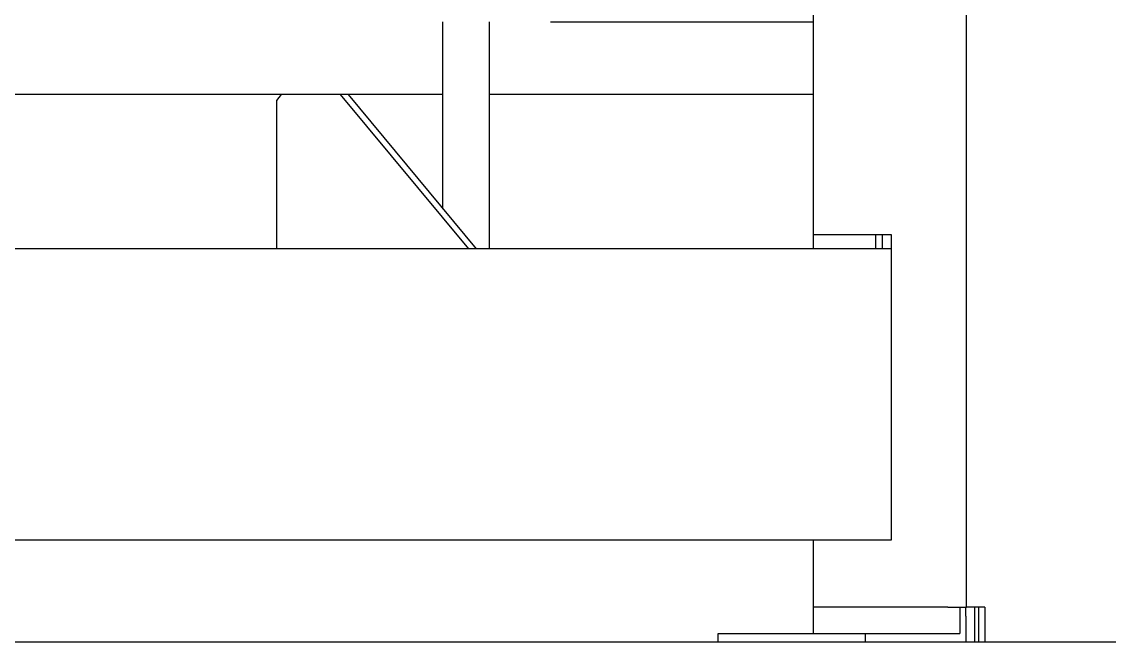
# Model space of a CAD drawing. Header units: millimetres. Extents: x 0 to 100323, y 0 to 59400.
# Drawn here: x 20743.9 to 21117.4, y 51100.5 to 51313.5 of the extents above; entities that cross this region are included whole.
import ezdxf

# ---------------------------------------------------------------- set-up
doc = ezdxf.new("R2010")
doc.units = ezdxf.units.MM
doc.header["$LTSCALE"] = 100
doc.layers.add('Visible', color=7, linetype='Continuous', lineweight=25)

msp = doc.modelspace()

# ---------------------------------------------------------------- linework, layer by layer
at = {"layer": 'Visible'}
for p, q in [((21068.43, 51112.53), (21068.43, 52323.53)), ((21015.67, 51551.08), (21015.67, 51235.53)), ((21015.81, 51240.53), (21015.81, 51549.53)), ((20888.52, 51249.34), (20888.52, 51313.53)), ((20904.52, 51235.53), (20904.52, 51313.53)), ((20925.47, 51313.53), (20926.64, 51313.53)), ((20926.64, 51313.53), (21015.67, 51313.53)), ((20888.52, 51288.53), (20572.29, 51288.53)), ((20832.94, 51288.53), (20831.41, 51286.53)), ((20897.43, 51235.53), (20853.38, 51288.53)), ((20855.95, 51288.53), (20900, 51235.53)), ((21015.67, 51288.53), (20904.52, 51288.53)), ((20831.41, 51286.53), (20831.41, 51235.53)), ((21015.81, 51240.53), (21042.48, 51240.53)), ((21037.3, 51235.53), (21037.3, 51240.53)), ((21039.38, 51240.53), (21039.38, 51235.53)), ((21042.48, 51240.53), (21042.48, 51135.53)), ((21042.48, 51235.53), (19684.97, 51235.53)), ((21041.67, 51135.53), (19922.25, 51135.53)), ((21015.67, 51135.53), (21015.67, 51103.53)), ((21015.81, 51112.53), (21015.81, 51135.53)), ((21042.48, 51135.53), (21041.67, 51135.53)), ((21061.94, 51112.53), (21015.81, 51112.53)), ((21061.94, 51112.53), (21068.43, 51112.53)), ((21066.13, 51112.53), (21066.13, 51109.53)), ((21068.21, 51109.53), (21068.21, 51112.53)), ((21074.67, 51112.53), (21068.43, 51112.53)), ((21071.21, 51100.53), (21071.21, 51112.53)), ((21072.51, 51112.53), (21072.51, 51100.53)), ((21074.67, 51112.53), (21074.67, 51100.53)), ((21066.13, 51109.53), (21066.13, 51103.53)), ((21068.21, 51109.53), (21068.21, 51100.53)), ((20983.1, 51103.53), (21033.55, 51103.53)), ((20983.1, 51100.53), (20983.1, 51103.53)), ((21033.55, 51103.53), (21061.97, 51103.53)), ((21033.55, 51103.53), (21033.55, 51100.53)), ((21061.97, 51103.53), (21066.13, 51103.53)), ((21490.74, 51100.53), (19922.25, 51100.53))]:
    msp.add_line(p, q, dxfattribs=at)

doc.saveas('drawing.dxf')
